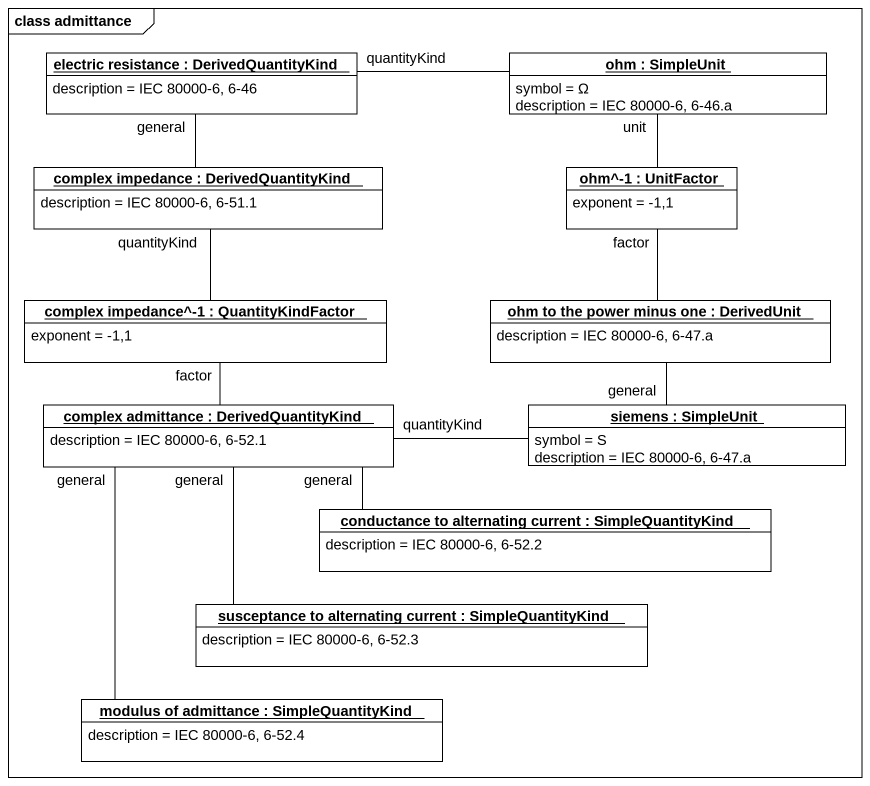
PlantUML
@startuml
mainframe class admittance
hide circle
hide empty members
object "electric resistance : DerivedQuantityKind" as electric_resistance #FFFFFF {
  description = IEC 80000-6, 6-46
}
object "ohm : SimpleUnit" as ohm #FFFFFF {
  symbol = Ω
  description = IEC 80000-6, 6-46.a
}
object "complex impedance : DerivedQuantityKind" as complex_impedance #FFFFFF {
  description = IEC 80000-6, 6-51.1
}
object "ohm^-1 : UnitFactor" as ohm_1 #FFFFFF {
  exponent = -1,1
}
object "complex impedance^-1 : QuantityKindFactor" as complex_impedance_1 #FFFFFF {
  exponent = -1,1
}
object "ohm to the power minus one : DerivedUnit" as ohm_to_the_power_minus_one #FFFFFF {
  description = IEC 80000-6, 6-47.a
}
object "complex admittance : DerivedQuantityKind" as complex_admittance #FFFFFF {
  description = IEC 80000-6, 6-52.1
}
object "siemens : SimpleUnit" as siemens #FFFFFF {
  symbol = S
  description = IEC 80000-6, 6-47.a
}
object "conductance to alternating current : SimpleQuantityKind" as conductance_to_alternating #FFFFFF {
  description = IEC 80000-6, 6-52.2
}
object "susceptance to alternating current : SimpleQuantityKind" as susceptance_to_alternating #FFFFFF {
  description = IEC 80000-6, 6-52.3
}
object "modulus of admittance : SimpleQuantityKind" as modulus_of_admittance #FFFFFF {
  description = IEC 80000-6, 6-52.4
}
ohm -left- electric_resistance : quantityKind
ohm -- ohm_1 : unit
complex_impedance -up- electric_resistance : general
complex_impedance -- complex_impedance_1 : quantityKind
ohm_1 -- ohm_to_the_power_minus_one : factor
complex_impedance_1 -- complex_admittance : factor
siemens -up- ohm_to_the_power_minus_one : general
siemens -left- complex_admittance : quantityKind
conductance_to_alternating -left- complex_admittance : general
susceptance_to_alternating -up- complex_admittance : general
modulus_of_admittance -up- complex_admittance : general
@enduml
